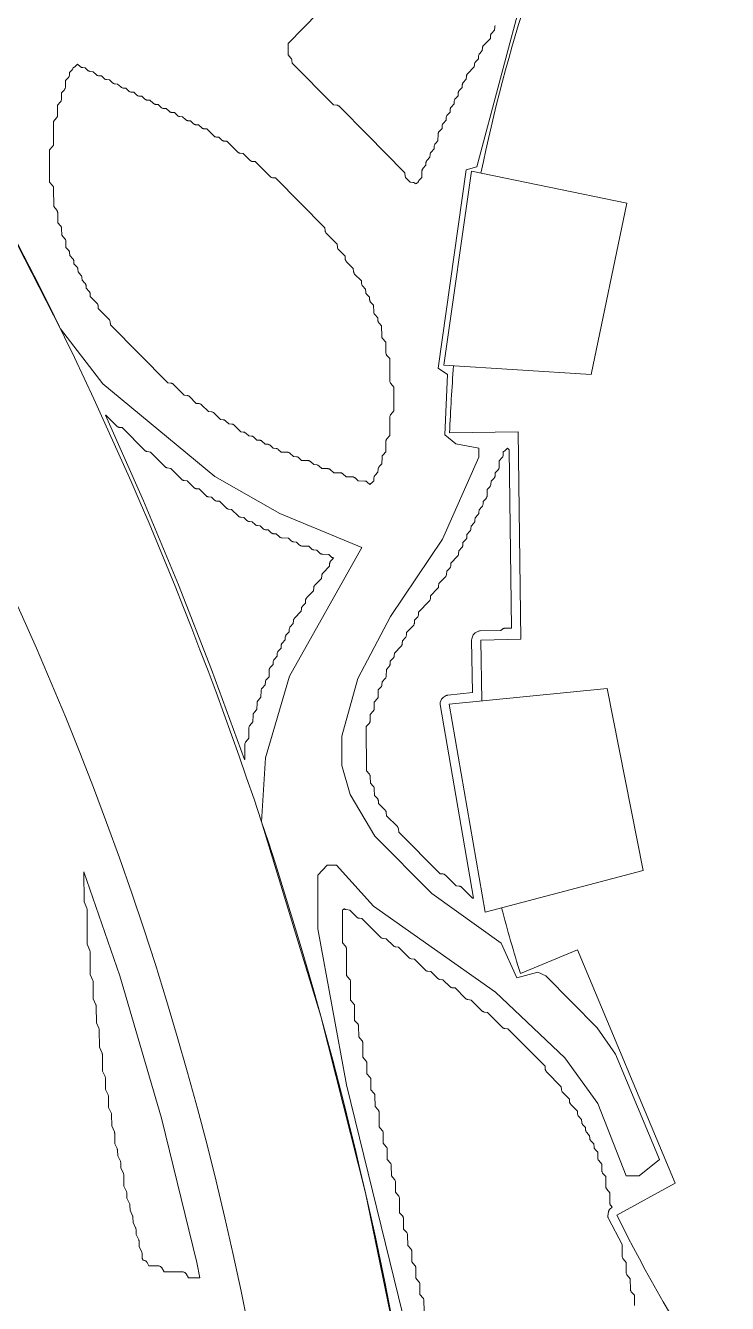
# Model space of a CAD drawing. Header units: inches. Extents: x 36 to 190, y -75 to 56.
# Drawn here: x 151.81 to 156.42, y -54.47 to -46.09 of the extents above; entities that cross this region are included whole.
import ezdxf

# ---------------------------------------------------------------- set-up
doc = ezdxf.new("R2010")
doc.units = ezdxf.units.IN
for name, color, linetype, lineweight in [('01_ORIGINAL_CAD', 7, 'CONTINUOUS', 20), ('02_APPROVED_PDF_OUTLINES', 7, 'CONTINUOUS', 15), ('03_ADDED_AREAS_SAME_COMPOSITION', 7, 'CONTINUOUS', 15), ('04_APPROVED_PERIMETER', 7, 'CONTINUOUS', 15)]:
    doc.layers.add(name, color=color, linetype=linetype, lineweight=lineweight)

# ---------------------------------------------------------------- blocks, each defined once
blk = doc.blocks.new('09_LOTUS')
at = {"layer": '01_ORIGINAL_CAD'}
for points in [[(44.2832, 37.0838, 0.090917), (40.9305, 45.9685, -0.652582), (40.9305, 49.0108, -0.158741), (45.0035, 48.4251, -0.098355), (47.824, 46.2028), (47.7547, 46.078)], [(47.0869, 44.6297, -0.062406), (47.763, 46.0735), (45.5722, 47.2899, 0.058367), (44.8008, 44.9442, 0.058367)], [(44.6214, 43.6801, 0.010358), (44.595, 43.2412)], [(44.936, 40.1239, 0.010564), (45.0593, 39.6928, 0.010564)], [(45.6919, 38.1087, 0.060935), (47.1089, 35.956, -0.206423), (49.3752, 35.9901)]]:
    blk.add_lwpolyline(points, format="xyb", dxfattribs=at)
for points in [[(45.7571, 44.7481), (44.7382, 44.9571), (44.5564, 43.6842), (45.5244, 43.6224)], [(45.6289, 41.5624), (44.5925, 41.4607), (44.8281, 40.0955), (45.8647, 40.3685)]]:
    blk.add_lwpolyline(points, close=True, dxfattribs=at)
for points in [[(45.0437, 43.247), (44.595, 43.2412)], [(44.8072, 41.4818), (44.7991, 41.881), (45.0612, 41.8863), (45.0437, 43.247)], [(46.075, 38.3173), (45.4333, 39.8494), (45.0593, 39.6928)], [(46.075, 38.3173), (45.6919, 38.1087)]]:
    blk.add_lwpolyline(points, dxfattribs=at)
blk.add_arc((22.064, 33.1953), 21.6191, 354.05829, 36.03187, dxfattribs=at)
at = {"layer": '02_APPROVED_PDF_OUTLINES'}
for points in [[(44.8942, 45.9124), (44.8928, 45.9093), (44.8918, 45.906), (44.8912, 45.9026), (44.8895, 45.8822), (44.87, 45.8612), (44.8678, 45.8585), (44.866, 45.8554), (44.8646, 45.8522), (44.8638, 45.8487), (44.8634, 45.8452), (44.8627, 45.8283), (44.8173, 45.7809), (44.8154, 45.7786), (44.8137, 45.7761), (44.8124, 45.7734), (44.8114, 45.7706), (44.8107, 45.7677), (44.8104, 45.7647), (44.8097, 45.7478), (44.7924, 45.7299), (44.7902, 45.7273), (44.7883, 45.7244), (44.7869, 45.7213), (44.7859, 45.718), (44.7854, 45.7146), (44.7837, 45.6943), (44.7642, 45.6733), (44.762, 45.6705), (44.7602, 45.6675), (44.7588, 45.6642), (44.7579, 45.6608), (44.7575, 45.6573), (44.7569, 45.6405), (44.7131, 45.5958), (44.7109, 45.5931), (44.709, 45.5902), (44.7076, 45.5871), (44.7066, 45.5838), (44.706, 45.5804), (44.7043, 45.56), (44.6848, 45.539), (44.6826, 45.5362), (44.6808, 45.5332), (44.6794, 45.5299), (44.6786, 45.5265), (44.6782, 45.523), (44.6775, 45.5058), (44.6584, 45.4853), (44.6562, 45.4825), (44.6544, 45.4795), (44.653, 45.4762), (44.6521, 45.4728), (44.6517, 45.4693), (44.651, 45.4521), (44.6319, 45.4316), (44.6297, 45.4288), (44.6279, 45.4258), (44.6266, 45.4225), (44.6257, 45.4191), (44.6253, 45.4156), (44.6246, 45.3984), (44.6055, 45.3779), (44.6033, 45.3751), (44.6015, 45.3721), (44.6001, 45.3688), (44.5992, 45.3654), (44.5988, 45.3619), (44.5981, 45.3447), (44.5791, 45.3242), (44.5768, 45.3214), (44.575, 45.3184), (44.5737, 45.3151), (44.5728, 45.3117), (44.5724, 45.3082), (44.5717, 45.291), (44.5526, 45.2705), (44.5504, 45.2677), (44.5486, 45.2647), (44.5472, 45.2614), (44.5464, 45.258), (44.546, 45.2545), (44.5453, 45.2373), (44.5262, 45.2168), (44.5242, 45.2144), (44.5226, 45.2119), (44.5213, 45.2091), (44.5204, 45.2063), (44.5197, 45.2033), (44.5195, 45.2003), (44.5187, 45.1569), (44.5015, 45.1392), (44.4993, 45.1366), (44.4975, 45.1337), (44.4961, 45.1306), (44.4951, 45.1273), (44.4946, 45.1239), (44.4928, 45.1036), (44.4733, 45.0826), (44.4711, 45.0798), (44.4693, 45.0768), (44.468, 45.0735), (44.4671, 45.0701), (44.4667, 45.0666), (44.466, 45.0494), (44.4469, 45.0289), (44.4447, 45.0261), (44.4429, 45.0231), (44.4415, 45.0198), (44.4406, 45.0164), (44.4402, 45.0129), (44.4395, 44.9957), (44.4205, 44.9752), (44.4185, 44.9728), (44.4169, 44.9702), (44.4156, 44.9675), (44.4146, 44.9646), (44.414, 44.9617), (44.4138, 44.9586), (44.4129, 44.9153), (44.3958, 44.8976), (44.3937, 44.8951), (44.3919, 44.8924), (44.3905, 44.8895), (44.3895, 44.8864), (44.389, 44.8834), (44.3889, 44.8834), (44.3856, 44.8825), (44.3825, 44.8811), (44.3796, 44.8793), (44.3769, 44.8772), (44.3732, 44.8737), (44.3695, 44.8772), (44.3667, 44.8794), (44.3637, 44.8812), (44.3605, 44.8826), (44.357, 44.8834), (44.3535, 44.8838), (44.3373, 44.8846), (44.3055, 44.9165), (44.3023, 44.9395), (44.3017, 44.9427), (44.3006, 44.9457), (44.2992, 44.9486), (44.2974, 44.9512), (44.2953, 44.9536), (44.0559, 45.195), (43.8698, 45.3828), (43.8674, 45.3849), (43.8647, 45.3867), (43.8618, 45.3882), (43.8587, 45.3893), (43.8556, 45.3899), (43.8329, 45.3932), (43.5618, 45.6665), (43.5611, 45.6833), (43.5607, 45.6868), (43.5598, 45.6902), (43.5584, 45.6935), (43.5566, 45.6965), (43.5544, 45.6992), (43.5356, 45.7193), (43.5355, 45.7943), (43.7359, 45.9974)], [(44.4272, 37.4801), (44.4268, 37.5476), (44.4266, 37.5512), (44.4258, 37.5547), (44.4245, 37.558), (44.4228, 37.5611), (44.4207, 37.564), (44.4005, 37.587), (44.4001, 37.655), (44.3998, 37.6585), (44.399, 37.662), (44.3978, 37.6653), (44.3961, 37.6684), (44.3939, 37.6713), (44.3737, 37.6944), (44.3733, 37.7623), (44.3731, 37.7659), (44.3723, 37.7693), (44.371, 37.7727), (44.3693, 37.7758), (44.3672, 37.7786), (44.347, 37.8017), (44.3466, 37.8696), (44.3463, 37.8732), (44.3455, 37.8767), (44.3443, 37.88), (44.3426, 37.8831), (44.3404, 37.886), (44.3202, 37.909), (44.3198, 37.977), (44.3196, 37.9805), (44.3188, 37.984), (44.3175, 37.9874), (44.3158, 37.9905), (44.3137, 37.9933), (44.2934, 38.0165), (44.2922, 38.0874), (44.292, 38.0904), (44.2914, 38.0934), (44.2904, 38.0963), (44.2891, 38.0991), (44.2875, 38.1017), (44.2855, 38.104), (44.2667, 38.1242), (44.2663, 38.2185), (44.266, 38.222), (44.2652, 38.2255), (44.264, 38.2289), (44.2623, 38.232), (44.2601, 38.2348), (44.2399, 38.2579), (44.2395, 38.3258), (44.2393, 38.3294), (44.2385, 38.3329), (44.2372, 38.3362), (44.2355, 38.3393), (44.2334, 38.3422), (44.2132, 38.3652), (44.2128, 38.4332), (44.2125, 38.4367), (44.2117, 38.4402), (44.2105, 38.4436), (44.2088, 38.4467), (44.2066, 38.4495), (44.1864, 38.4726), (44.186, 38.5405), (44.1858, 38.5441), (44.185, 38.5476), (44.1837, 38.5509), (44.182, 38.554), (44.1799, 38.5569), (44.1597, 38.5799), (44.1593, 38.6479), (44.159, 38.6514), (44.1582, 38.6549), (44.157, 38.6582), (44.1553, 38.6614), (44.1531, 38.6642), (44.1329, 38.6873), (44.1325, 38.782), (44.1322, 38.7856), (44.1315, 38.7891), (44.1302, 38.7924), (44.1285, 38.7955), (44.1263, 38.7984), (44.106, 38.8216), (44.1049, 38.8924), (44.1047, 38.8955), (44.1041, 38.8985), (44.1031, 38.9014), (44.1018, 38.9042), (44.1001, 38.9067), (44.0982, 38.9091), (44.0794, 38.9292), (44.079, 38.9967), (44.0787, 39.0003), (44.078, 39.0038), (44.0767, 39.0071), (44.075, 39.0102), (44.0728, 39.0131), (44.0526, 39.0361), (44.0523, 39.1041), (44.052, 39.1076), (44.0512, 39.1111), (44.0499, 39.1144), (44.0482, 39.1176), (44.0461, 39.1204), (44.0259, 39.1435), (44.0255, 39.2382), (44.0252, 39.2418), (44.0244, 39.2453), (44.0231, 39.2486), (44.0214, 39.2517), (44.0193, 39.2546), (43.999, 39.2778), (43.9979, 39.3486), (43.9976, 39.3517), (43.997, 39.3547), (43.996, 39.3576), (43.9947, 39.3604), (43.9931, 39.3629), (43.9911, 39.3653), (43.9723, 39.3854), (43.9719, 39.4797), (43.9716, 39.4833), (43.9709, 39.4868), (43.9696, 39.4901), (43.9679, 39.4932), (43.9657, 39.4961), (43.9455, 39.5191), (43.9451, 39.6408), (43.9448, 39.6443), (43.944, 39.6478), (43.9427, 39.6511), (43.941, 39.6543), (43.9389, 39.6571), (43.9187, 39.6802), (43.9181, 39.8554), (43.9178, 39.859), (43.9171, 39.8625), (43.9158, 39.8658), (43.9141, 39.869), (43.9119, 39.8718), (43.8918, 39.8948), (43.8914, 40.1101), (43.892, 40.1103), (43.8951, 40.1116), (43.898, 40.1134), (43.9007, 40.1156), (43.9038, 40.1184), (43.9049, 40.1174), (43.9076, 40.1156), (43.9105, 40.1141), (43.9136, 40.1131), (43.9167, 40.1124), (43.9396, 40.1091), (43.9874, 40.0624), (43.9897, 40.0604), (43.9922, 40.0587), (43.9949, 40.0573), (43.9978, 40.0563), (44.0008, 40.0556), (44.0038, 40.0553), (44.0201, 40.0545), (44.1441, 39.9299), (44.1467, 39.9276), (44.1496, 39.9257), (44.1528, 39.9242), (44.1561, 39.9232), (44.1596, 39.9227), (44.1794, 39.9209), (44.2267, 39.8747), (44.229, 39.8727), (44.2315, 39.871), (44.2342, 39.8696), (44.2371, 39.8686), (44.24, 39.8679), (44.2431, 39.8676), (44.2593, 39.8668), (44.3278, 39.7978), (44.3303, 39.7956), (44.3329, 39.7938), (44.3358, 39.7924), (44.3389, 39.7913), (44.3421, 39.7906), (44.3647, 39.7874), (44.4365, 39.7154), (44.4391, 39.7131), (44.4421, 39.7112), (44.4452, 39.7097), (44.4485, 39.7087), (44.452, 39.7081), (44.4716, 39.7064), (44.5163, 39.6618), (44.5189, 39.6595), (44.5218, 39.6576), (44.525, 39.6561), (44.5283, 39.6551), (44.5317, 39.6545), (44.5515, 39.6528), (44.5988, 39.6065), (44.6011, 39.6045), (44.6036, 39.6028), (44.6063, 39.6015), (44.6092, 39.6004), (44.6122, 39.5998), (44.6152, 39.5994), (44.6315, 39.5987), (44.7, 39.5297), (44.7024, 39.5275), (44.7051, 39.5257), (44.708, 39.5242), (44.711, 39.5232), (44.7142, 39.5225), (44.7369, 39.5193), (44.8086, 39.4473), (44.8113, 39.445), (44.8142, 39.4431), (44.8173, 39.4416), (44.8207, 39.4406), (44.8241, 39.44), (44.8437, 39.4383), (44.9415, 39.34), (44.9442, 39.3377), (44.9471, 39.3358), (44.9503, 39.3343), (44.9536, 39.3333), (44.9571, 39.3328), (44.9766, 39.331), (45.221, 39.0846), (45.2228, 39.0646), (45.2233, 39.0612), (45.2243, 39.0579), (45.2258, 39.0548), (45.2276, 39.0518), (45.2299, 39.0492), (45.3275, 38.9505), (45.3292, 38.9305), (45.3297, 38.9271), (45.3307, 38.9238), (45.3322, 38.9207), (45.3341, 38.9178), (45.3363, 38.9151), (45.3807, 38.87), (45.3825, 38.85), (45.383, 38.8466), (45.384, 38.8433), (45.3854, 38.8402), (45.3873, 38.8373), (45.3895, 38.8347), (45.4335, 38.79), (45.4343, 38.7732), (45.4347, 38.7697), (45.4356, 38.7663), (45.4369, 38.763), (45.4387, 38.76), (45.441, 38.7572), (45.4606, 38.7362), (45.4623, 38.7159), (45.4629, 38.7125), (45.4639, 38.7092), (45.4653, 38.7061), (45.4671, 38.7032), (45.4693, 38.7006), (45.4868, 38.6827), (45.4875, 38.6659), (45.488, 38.6624), (45.4888, 38.6589), (45.4902, 38.6557), (45.492, 38.6527), (45.4942, 38.6499), (45.5134, 38.6294), (45.5142, 38.6122), (45.5146, 38.6087), (45.5155, 38.6053), (45.5169, 38.602), (45.5187, 38.599), (45.5209, 38.5962), (45.5405, 38.5753), (45.5423, 38.5549), (45.5428, 38.5515), (45.5438, 38.5482), (45.5452, 38.5451), (45.5471, 38.5422), (45.5493, 38.5396), (45.5664, 38.5221), (45.5667, 38.4818), (45.5669, 38.4782), (45.5677, 38.4747), (45.569, 38.4714), (45.5707, 38.4683), (45.5729, 38.4655), (45.5932, 38.4422), (45.5942, 38.3981), (45.5945, 38.3951), (45.5951, 38.3921), (45.5961, 38.3892), (45.5974, 38.3865), (45.599, 38.3839), (45.6009, 38.3816), (45.6197, 38.3615), (45.6201, 38.294), (45.6204, 38.2904), (45.6212, 38.2869), (45.6224, 38.2836), (45.6241, 38.2805), (45.6263, 38.2776), (45.6465, 38.2546), (45.6469, 38.1866), (45.6471, 38.1831), (45.6479, 38.1796), (45.6492, 38.1763), (45.6509, 38.1731), (45.653, 38.1703), (45.6623, 38.1598), (45.647, 38.1474), (45.6447, 38.1453), (45.6427, 38.1429), (45.641, 38.1403), (45.6396, 38.1375), (45.6386, 38.1346), (45.638, 38.1315), (45.6337, 38.1021), (45.6334, 38.0989), (45.6336, 38.0958), (45.6341, 38.0926), (45.6351, 38.0896), (45.6364, 38.0868), (45.7267, 37.9163), (45.7272, 37.8378), (45.7274, 37.8342), (45.7282, 37.8307), (45.7295, 37.8274), (45.7312, 37.8243), (45.7333, 37.8214), (45.7535, 37.7984), (45.7539, 37.7304), (45.7542, 37.7269), (45.755, 37.7234), (45.7562, 37.7201), (45.7579, 37.7169), (45.7601, 37.7141), (45.7804, 37.6909), (45.7815, 37.62), (45.7817, 37.617), (45.7823, 37.614), (45.7833, 37.6111), (45.7846, 37.6083), (45.7863, 37.6057), (45.7882, 37.6034), (45.807, 37.5832), (45.8074, 37.5157)]]:
    blk.add_lwpolyline(points, dxfattribs=at)
for points in [[(42.1262, 45.6371), (42.1263, 45.6371), (42.1296, 45.638), (42.1328, 45.6394), (42.1358, 45.6412), (42.1384, 45.6435), (42.1552, 45.6594), (42.1721, 45.6435), (42.1748, 45.6412), (42.1779, 45.6393), (42.1812, 45.638), (42.1846, 45.637), (42.1882, 45.6366), (42.2046, 45.6359), (42.2222, 45.6185), (42.2248, 45.6162), (42.2277, 45.6143), (42.2309, 45.6129), (42.2342, 45.6118), (42.2376, 45.6113), (42.2576, 45.6095), (42.2783, 45.5899), (42.2811, 45.5876), (42.2841, 45.5857), (42.2874, 45.5844), (42.2909, 45.5834), (42.2944, 45.583), (42.3109, 45.5823), (42.3285, 45.5649), (42.3311, 45.5626), (42.334, 45.5607), (42.3371, 45.5593), (42.3404, 45.5582), (42.3439, 45.5577), (42.3639, 45.5559), (42.3846, 45.5363), (42.3874, 45.534), (42.3904, 45.5321), (42.3937, 45.5307), (42.3972, 45.5298), (42.4007, 45.5294), (42.4175, 45.5287), (42.4378, 45.5095), (42.4405, 45.5072), (42.4436, 45.5053), (42.4469, 45.5039), (42.4503, 45.503), (42.4539, 45.5026), (42.4706, 45.5019), (42.4909, 45.4827), (42.4937, 45.4804), (42.4967, 45.4785), (42.5, 45.4771), (42.5035, 45.4762), (42.507, 45.4758), (42.5237, 45.4751), (42.544, 45.4559), (42.5468, 45.4536), (42.5498, 45.4517), (42.5531, 45.4503), (42.5566, 45.4494), (42.5601, 45.449), (42.5765, 45.4483), (42.5942, 45.4309), (42.5968, 45.4286), (42.5997, 45.4267), (42.6028, 45.4253), (42.6061, 45.4242), (42.6096, 45.4237), (42.6296, 45.4219), (42.6503, 45.4023), (42.6531, 45.4), (42.6561, 45.3981), (42.6594, 45.3967), (42.6629, 45.3958), (42.6664, 45.3954), (42.6832, 45.3947), (42.7034, 45.3755), (42.7062, 45.3732), (42.7093, 45.3713), (42.7126, 45.3699), (42.716, 45.369), (42.7196, 45.3686), (42.7363, 45.3679), (42.7566, 45.3487), (42.7594, 45.3464), (42.7624, 45.3445), (42.7657, 45.3431), (42.7691, 45.3422), (42.7727, 45.3418), (42.7894, 45.3411), (42.8097, 45.3219), (42.8125, 45.3196), (42.8155, 45.3177), (42.8188, 45.3163), (42.8223, 45.3154), (42.8258, 45.315), (42.8426, 45.3143), (42.8629, 45.2951), (42.8656, 45.2928), (42.8687, 45.2909), (42.872, 45.2895), (42.8754, 45.2886), (42.879, 45.2882), (42.8957, 45.2875), (42.916, 45.2683), (42.9188, 45.266), (42.9218, 45.2641), (42.9251, 45.2627), (42.9286, 45.2618), (42.9321, 45.2614), (42.9488, 45.2607), (42.9691, 45.2415), (42.9719, 45.2392), (42.975, 45.2373), (42.9783, 45.2359), (42.9817, 45.235), (42.9853, 45.2346), (43.0018, 45.2339), (43.0486, 45.1881), (43.0509, 45.1861), (43.0534, 45.1844), (43.0561, 45.183), (43.059, 45.182), (43.062, 45.1813), (43.065, 45.181), (43.0817, 45.1803), (43.102, 45.161), (43.1048, 45.1588), (43.1078, 45.1569), (43.1111, 45.1555), (43.1146, 45.1546), (43.1181, 45.1542), (43.1345, 45.1535), (43.2052, 45.0825), (43.2079, 45.0802), (43.2108, 45.0783), (43.214, 45.0768), (43.2173, 45.0758), (43.2207, 45.0752), (43.2405, 45.0735), (43.2878, 45.0272), (43.2901, 45.0253), (43.2926, 45.0236), (43.2953, 45.0222), (43.2982, 45.0211), (43.3012, 45.0205), (43.3042, 45.0201), (43.3205, 45.0194), (43.4179, 44.9216), (43.4205, 44.9193), (43.4234, 44.9174), (43.4266, 44.9159), (43.43, 44.9149), (43.4334, 44.9144), (43.453, 44.9126), (43.7772, 44.5857), (43.7789, 44.5657), (43.7795, 44.5623), (43.7805, 44.559), (43.7819, 44.5559), (43.7838, 44.553), (43.786, 44.5504), (43.857, 44.4784), (43.8588, 44.4584), (43.8593, 44.455), (43.8603, 44.4517), (43.8617, 44.4486), (43.8636, 44.4457), (43.8658, 44.4431), (43.9098, 44.3984), (43.9106, 44.3816), (43.9109, 44.3786), (43.9115, 44.3757), (43.9126, 44.3729), (43.9139, 44.3702), (43.9156, 44.3677), (43.9175, 44.3654), (43.9635, 44.3176), (43.9652, 44.2975), (43.9658, 44.2941), (43.9668, 44.2908), (43.9682, 44.2876), (43.9701, 44.2847), (43.9723, 44.2821), (44.0163, 44.2374), (44.017, 44.2206), (44.0174, 44.2171), (44.0183, 44.2137), (44.0197, 44.2105), (44.0215, 44.2074), (44.0237, 44.2047), (44.0433, 44.1837), (44.0451, 44.1633), (44.0457, 44.16), (44.0466, 44.1567), (44.0481, 44.1536), (44.0499, 44.1507), (44.0521, 44.1481), (44.0696, 44.1302), (44.0703, 44.1133), (44.0707, 44.1098), (44.0716, 44.1064), (44.073, 44.1032), (44.0748, 44.1001), (44.077, 44.0974), (44.096, 44.0771), (44.097, 44.0334), (44.0973, 44.0303), (44.0979, 44.0274), (44.0989, 44.0245), (44.1002, 44.0218), (44.1018, 44.0192), (44.1037, 44.0169), (44.1233, 43.9959), (44.1251, 43.9755), (44.1256, 43.9721), (44.1266, 43.9689), (44.1281, 43.9657), (44.1299, 43.9629), (44.1321, 43.9602), (44.1492, 43.9428), (44.1496, 43.8756), (44.1498, 43.872), (44.1506, 43.8686), (44.1519, 43.8652), (44.1536, 43.8621), (44.1557, 43.8593), (44.176, 43.8361), (44.1771, 43.7652), (44.1774, 43.7621), (44.178, 43.7591), (44.179, 43.7562), (44.1803, 43.7535), (44.1819, 43.7509), (44.1839, 43.7485), (44.2027, 43.7284), (44.2032, 43.5804), (44.2035, 43.5769), (44.2042, 43.5734), (44.2055, 43.57), (44.2072, 43.5669), (44.2094, 43.5641), (44.2295, 43.541), (44.2298, 43.3842), (44.2098, 43.3612), (44.2076, 43.3583), (44.2059, 43.3552), (44.2047, 43.3518), (44.2039, 43.3484), (44.2037, 43.3448), (44.2036, 43.2232), (44.1836, 43.2001), (44.1814, 43.1973), (44.1797, 43.1942), (44.1784, 43.1908), (44.1777, 43.1873), (44.1774, 43.1838), (44.1773, 43.1163), (44.1586, 43.0962), (44.1567, 43.0938), (44.155, 43.0912), (44.1537, 43.0885), (44.1528, 43.0856), (44.1522, 43.0827), (44.1519, 43.0796), (44.1511, 43.0363), (44.1339, 43.0186), (44.1317, 43.016), (44.1299, 43.0131), (44.1285, 43.01), (44.1275, 43.0067), (44.127, 43.0033), (44.1253, 42.9829), (44.1058, 42.9619), (44.1038, 42.9596), (44.1022, 42.957), (44.1009, 42.9543), (44.1, 42.9515), (44.0993, 42.9485), (44.0991, 42.9455), (44.0986, 42.9233), (44.0973, 42.9229), (44.0941, 42.9215), (44.0911, 42.9197), (44.0885, 42.9175), (44.0717, 42.9015), (44.0548, 42.9175), (44.0525, 42.9194), (44.0499, 42.9211), (44.0472, 42.9224), (44.0442, 42.9234), (44.0412, 42.9241), (44.0382, 42.9243), (43.9952, 42.9252), (43.9752, 42.9442), (43.9728, 42.9462), (43.9702, 42.9479), (43.9675, 42.9492), (43.9646, 42.9502), (43.9616, 42.9508), (43.9585, 42.9511), (43.9155, 42.952), (43.8955, 42.971), (43.8931, 42.973), (43.8905, 42.9747), (43.8878, 42.976), (43.8849, 42.977), (43.8819, 42.9776), (43.8788, 42.9779), (43.8354, 42.9788), (43.8124, 42.9992), (43.81, 43.0011), (43.8074, 43.0026), (43.8047, 43.0039), (43.8018, 43.0048), (43.7989, 43.0053), (43.7959, 43.0055), (43.7563, 43.0057), (43.7391, 43.0228), (43.7365, 43.025), (43.7336, 43.0269), (43.7305, 43.0284), (43.7271, 43.0294), (43.7237, 43.0299), (43.7037, 43.0317), (43.683, 43.0514), (43.6806, 43.0533), (43.678, 43.055), (43.6753, 43.0564), (43.6724, 43.0573), (43.6694, 43.058), (43.6663, 43.0582), (43.6237, 43.0591), (43.6063, 43.0764), (43.6037, 43.0786), (43.6008, 43.0805), (43.5976, 43.082), (43.5943, 43.083), (43.5909, 43.0835), (43.5704, 43.0853), (43.5467, 43.1064), (43.5443, 43.1082), (43.5418, 43.1098), (43.5391, 43.111), (43.5362, 43.1119), (43.5332, 43.1125), (43.5302, 43.1127), (43.4907, 43.1129), (43.4735, 43.1299), (43.4709, 43.1322), (43.4679, 43.1341), (43.4648, 43.1355), (43.4615, 43.1366), (43.4581, 43.1371), (43.4381, 43.1389), (43.4173, 43.1585), (43.4146, 43.1608), (43.4115, 43.1627), (43.4082, 43.164), (43.4048, 43.165), (43.4012, 43.1654), (43.3845, 43.1661), (43.3642, 43.1853), (43.3614, 43.1876), (43.3584, 43.1895), (43.3551, 43.1908), (43.3516, 43.1918), (43.3481, 43.1922), (43.3313, 43.1929), (43.311, 43.2121), (43.3083, 43.2144), (43.3052, 43.2163), (43.3019, 43.2176), (43.2985, 43.2186), (43.2949, 43.219), (43.2782, 43.2197), (43.2579, 43.2389), (43.2551, 43.2412), (43.2521, 43.2431), (43.2488, 43.2444), (43.2453, 43.2454), (43.2418, 43.2458), (43.2254, 43.2465), (43.1813, 43.2907), (43.1786, 43.293), (43.1757, 43.2949), (43.1726, 43.2963), (43.1692, 43.2974), (43.1658, 43.2979), (43.1458, 43.2997), (43.125, 43.3194), (43.1223, 43.3216), (43.1192, 43.3235), (43.1159, 43.3249), (43.1125, 43.3258), (43.1089, 43.3262), (43.0926, 43.3269), (43.0484, 43.3711), (43.0458, 43.3734), (43.0428, 43.3753), (43.0397, 43.3768), (43.0363, 43.3778), (43.0329, 43.3783), (43.0133, 43.3801), (42.9686, 43.4247), (42.966, 43.427), (42.9631, 43.4289), (42.9599, 43.4304), (42.9566, 43.4314), (42.9532, 43.432), (42.9336, 43.4337), (42.8889, 43.4784), (42.8863, 43.4806), (42.8834, 43.4825), (42.8802, 43.484), (42.8769, 43.485), (42.8734, 43.4856), (42.8538, 43.4873), (42.7826, 43.5588), (42.78, 43.5611), (42.7771, 43.563), (42.7739, 43.5644), (42.7706, 43.5655), (42.7671, 43.566), (42.7475, 43.5678), (42.3702, 43.9483), (42.3684, 43.9683), (42.3679, 43.9717), (42.3669, 43.975), (42.3654, 43.9781), (42.3635, 43.981), (42.3613, 43.9836), (42.2908, 44.0552), (42.29, 44.0719), (42.2897, 44.0749), (42.289, 44.0778), (42.288, 44.0807), (42.2867, 44.0834), (42.285, 44.0859), (42.283, 44.0882), (42.2375, 44.1355), (42.2368, 44.1524), (42.2364, 44.1559), (42.2355, 44.1593), (42.2341, 44.1626), (42.2323, 44.1656), (42.2301, 44.1684), (42.2109, 44.1889), (42.2101, 44.2061), (42.2097, 44.2096), (42.2088, 44.213), (42.2075, 44.2162), (42.2056, 44.2193), (42.2034, 44.222), (42.1842, 44.2426), (42.1835, 44.2597), (42.1831, 44.2632), (42.1822, 44.2666), (42.1808, 44.2699), (42.179, 44.2729), (42.1768, 44.2757), (42.1576, 44.2962), (42.1568, 44.3134), (42.1564, 44.3169), (42.1555, 44.3203), (42.1542, 44.3236), (42.1523, 44.3266), (42.1501, 44.3293), (42.1309, 44.3499), (42.1302, 44.367), (42.1298, 44.3706), (42.1289, 44.374), (42.1275, 44.3772), (42.1257, 44.3803), (42.1235, 44.383), (42.1039, 44.404), (42.1021, 44.4244), (42.1016, 44.4277), (42.1006, 44.431), (42.0991, 44.4341), (42.0973, 44.437), (42.0951, 44.4396), (42.078, 44.4571), (42.0777, 44.4975), (42.0774, 44.501), (42.0766, 44.5045), (42.0754, 44.5078), (42.0737, 44.5109), (42.0715, 44.5138), (42.0512, 44.537), (42.0502, 44.5812), (42.0499, 44.5842), (42.0493, 44.5872), (42.0483, 44.59), (42.047, 44.5928), (42.0454, 44.5953), (42.0434, 44.5977), (42.0246, 44.6178), (42.0243, 44.6853), (42.024, 44.6888), (42.0232, 44.6923), (42.0219, 44.6956), (42.0202, 44.6988), (42.0181, 44.7016), (41.9979, 44.7247), (41.9974, 44.8463), (41.9971, 44.8498), (41.9964, 44.8533), (41.9951, 44.8567), (41.9934, 44.8598), (41.9912, 44.8626), (41.9711, 44.8857), (41.9707, 45.0961), (41.9907, 45.1192), (41.9929, 45.122), (41.9946, 45.1252), (41.9958, 45.1285), (41.9966, 45.132), (41.9969, 45.1356), (41.9968, 45.284), (42.0169, 45.3071), (42.0191, 45.3099), (42.0208, 45.3131), (42.022, 45.3164), (42.0228, 45.3199), (42.023, 45.3234), (42.0232, 45.3909), (42.0419, 45.4111), (42.0438, 45.4134), (42.0454, 45.416), (42.0467, 45.4187), (42.0477, 45.4216), (42.0483, 45.4246), (42.0485, 45.4276), (42.0494, 45.4713), (42.0683, 45.4916), (42.0702, 45.494), (42.0718, 45.4965), (42.0731, 45.4993), (42.0741, 45.5021), (42.0747, 45.5051), (42.0749, 45.5081), (42.0758, 45.5518), (42.0947, 45.5721), (42.0969, 45.5749), (42.0987, 45.5779), (42.1, 45.5812), (42.1009, 45.5846), (42.1013, 45.5881), (42.102, 45.605), (42.1194, 45.6229), (42.1215, 45.6253), (42.1232, 45.628), (42.1246, 45.631), (42.1256, 45.6341)], [(42.3368, 43.3561), (42.3406, 43.3556), (42.4123, 43.2836), (42.415, 43.2813), (42.4179, 43.2794), (42.421, 43.2779), (42.4244, 43.2769), (42.4278, 43.2764), (42.4474, 43.2746), (42.5961, 43.1246), (42.5985, 43.1225), (42.6012, 43.1207), (42.6041, 43.1192), (42.6072, 43.1182), (42.6103, 43.1175), (42.633, 43.1143), (42.729, 43.0174), (42.7315, 43.0152), (42.7341, 43.0134), (42.737, 43.012), (42.7401, 43.0109), (42.7433, 43.0102), (42.7659, 43.007), (42.8377, 42.935), (42.8403, 42.9327), (42.8433, 42.9308), (42.8464, 42.9293), (42.8498, 42.9283), (42.8532, 42.9278), (42.8728, 42.926), (42.9175, 42.8814), (42.9201, 42.8791), (42.923, 42.8772), (42.9262, 42.8757), (42.9295, 42.8747), (42.9329, 42.8741), (42.9526, 42.8724), (42.9972, 42.8277), (42.9998, 42.8255), (43.0027, 42.8236), (43.0059, 42.8221), (43.0092, 42.8211), (43.0127, 42.8205), (43.0327, 42.8187), (43.0534, 42.7991), (43.0562, 42.7968), (43.0592, 42.795), (43.0625, 42.7936), (43.066, 42.7927), (43.0695, 42.7922), (43.0859, 42.7915), (43.1301, 42.7473), (43.1327, 42.745), (43.1356, 42.7431), (43.1388, 42.7417), (43.1421, 42.7406), (43.1456, 42.7401), (43.1652, 42.7384), (43.2098, 42.6937), (43.2124, 42.6914), (43.2154, 42.6895), (43.2185, 42.688), (43.2218, 42.687), (43.2253, 42.6865), (43.2453, 42.6847), (43.266, 42.665), (43.2688, 42.6628), (43.2719, 42.6609), (43.2751, 42.6595), (43.2786, 42.6586), (43.2821, 42.6582), (43.2989, 42.6575), (43.3192, 42.6382), (43.3219, 42.636), (43.325, 42.6341), (43.3283, 42.6327), (43.3317, 42.6318), (43.3353, 42.6314), (43.352, 42.6307), (43.3723, 42.6114), (43.3751, 42.6092), (43.3781, 42.6073), (43.3814, 42.6059), (43.3849, 42.605), (43.3884, 42.6046), (43.4052, 42.6039), (43.4255, 42.5846), (43.4282, 42.5824), (43.4313, 42.5805), (43.4346, 42.5791), (43.438, 42.5782), (43.4416, 42.5778), (43.4583, 42.5771), (43.4786, 42.5578), (43.481, 42.5559), (43.4835, 42.5542), (43.4863, 42.5529), (43.4892, 42.5519), (43.4922, 42.5512), (43.4953, 42.551), (43.5379, 42.5501), (43.5553, 42.5328), (43.5579, 42.5306), (43.5608, 42.5287), (43.5639, 42.5272), (43.5673, 42.5262), (43.5707, 42.5257), (43.5907, 42.5239), (43.6114, 42.5043), (43.6138, 42.5023), (43.6164, 42.5006), (43.6191, 42.4993), (43.622, 42.4983), (43.625, 42.4977), (43.6281, 42.4974), (43.6707, 42.4965), (43.6881, 42.4793), (43.6907, 42.477), (43.6936, 42.4751), (43.6968, 42.4737), (43.7001, 42.4727), (43.7035, 42.4721), (43.7235, 42.4703), (43.7442, 42.4507), (43.7466, 42.4487), (43.7492, 42.447), (43.7519, 42.4457), (43.7548, 42.4447), (43.7579, 42.4441), (43.7609, 42.4438), (43.8035, 42.4429), (43.8209, 42.4257), (43.8234, 42.4235), (43.8261, 42.4217), (43.829, 42.4203), (43.8321, 42.4193), (43.8335, 42.419), (43.8335, 42.4182), (43.8148, 42.3981), (43.8126, 42.3953), (43.8108, 42.3923), (43.8095, 42.389), (43.8086, 42.3856), (43.8082, 42.3821), (43.8075, 42.3653), (43.7637, 42.3206), (43.7615, 42.3179), (43.7596, 42.315), (43.7582, 42.3119), (43.7572, 42.3086), (43.7567, 42.3052), (43.755, 42.2852), (43.7108, 42.24), (43.7086, 42.2374), (43.7067, 42.2345), (43.7053, 42.2313), (43.7043, 42.228), (43.7037, 42.2246), (43.7021, 42.2046), (43.6579, 42.1594), (43.6556, 42.1568), (43.6538, 42.1539), (43.6523, 42.1508), (43.6513, 42.1475), (43.6508, 42.144), (43.6491, 42.1237), (43.6296, 42.1027), (43.6274, 42.0999), (43.6256, 42.0969), (43.6242, 42.0936), (43.6233, 42.0902), (43.6229, 42.0867), (43.6222, 42.0699), (43.5785, 42.0252), (43.5762, 42.0225), (43.5744, 42.0196), (43.5729, 42.0165), (43.572, 42.0132), (43.5714, 42.0098), (43.5697, 41.9894), (43.5502, 41.9684), (43.548, 41.9657), (43.5462, 41.9626), (43.5448, 41.9594), (43.544, 41.9559), (43.5436, 41.9524), (43.5429, 41.9353), (43.5238, 41.9147), (43.5216, 41.912), (43.5198, 41.9089), (43.5184, 41.9057), (43.5175, 41.9022), (43.5171, 41.8987), (43.5164, 41.8816), (43.4973, 41.861), (43.4951, 41.8583), (43.4933, 41.8552), (43.492, 41.852), (43.4911, 41.8485), (43.4907, 41.845), (43.49, 41.8279), (43.4709, 41.8073), (43.4687, 41.8046), (43.4669, 41.8015), (43.4655, 41.7983), (43.4646, 41.7948), (43.4642, 41.7913), (43.4635, 41.7742), (43.4444, 41.7536), (43.4422, 41.7509), (43.4404, 41.7478), (43.4391, 41.7446), (43.4382, 41.7411), (43.4378, 41.7376), (43.4371, 41.7205), (43.418, 41.6999), (43.4161, 41.6976), (43.4144, 41.695), (43.4131, 41.6923), (43.4122, 41.6894), (43.4116, 41.6864), (43.4113, 41.6834), (43.4105, 41.64), (43.3934, 41.6224), (43.3911, 41.6197), (43.3893, 41.6168), (43.3879, 41.6137), (43.3869, 41.6104), (43.3864, 41.607), (43.3847, 41.5867), (43.3652, 41.5657), (43.3632, 41.5633), (43.3616, 41.5608), (43.3603, 41.558), (43.3593, 41.5551), (43.3587, 41.5522), (43.3585, 41.5491), (43.3577, 41.5055), (43.3388, 41.4851), (43.3369, 41.4828), (43.3352, 41.4802), (43.3339, 41.4775), (43.333, 41.4746), (43.3323, 41.4716), (43.3321, 41.4686), (43.3313, 41.4249), (43.3124, 41.4046), (43.3105, 41.4022), (43.3088, 41.3997), (43.3075, 41.3969), (43.3066, 41.3941), (43.306, 41.3911), (43.3057, 41.3881), (43.3049, 41.3439), (43.2846, 41.3207), (43.2825, 41.3178), (43.2808, 41.3147), (43.2795, 41.3113), (43.2787, 41.3078), (43.2785, 41.3043), (43.2784, 41.2364), (43.2583, 41.2133), (43.2561, 41.2104), (43.2544, 41.2073), (43.2532, 41.2039), (43.2524, 41.2004), (43.2521, 41.1969), (43.2521, 41.0974), (43.2514, 41.0972), (43.2502, 41.0966), (43.0342, 41.6871), (43.034, 41.6877), (42.8173, 42.2428), (42.8171, 42.2433), (42.5879, 42.7935), (42.5876, 42.7941)], [(44.7514, 40.1875), (44.7443, 40.1879), (44.6735, 40.2589), (44.6709, 40.2611), (44.668, 40.2631), (44.6648, 40.2645), (44.6615, 40.2656), (44.658, 40.2661), (44.6384, 40.2678), (44.5672, 40.3393), (44.5646, 40.3416), (44.5617, 40.3435), (44.5585, 40.345), (44.5552, 40.346), (44.5517, 40.3465), (44.5321, 40.3483), (44.2611, 40.6216), (44.2594, 40.6415), (44.2588, 40.6449), (44.2578, 40.6482), (44.2564, 40.6514), (44.2545, 40.6543), (44.2523, 40.6569), (44.1813, 40.7288), (44.1795, 40.7488), (44.179, 40.7522), (44.178, 40.7555), (44.1766, 40.7587), (44.1747, 40.7616), (44.1725, 40.7642), (44.1285, 40.8089), (44.1277, 40.8257), (44.1273, 40.8292), (44.1264, 40.8326), (44.1251, 40.8358), (44.1233, 40.8389), (44.121, 40.8416), (44.1021, 40.8619), (44.1011, 40.9056), (44.1008, 40.9086), (44.1002, 40.9116), (44.0992, 40.9145), (44.0979, 40.9172), (44.0963, 40.9198), (44.0943, 40.9221), (44.0754, 40.9424), (44.0744, 40.9861), (44.0741, 40.9891), (44.0735, 40.9921), (44.0725, 40.995), (44.0712, 40.9977), (44.0696, 41.0003), (44.0677, 41.0026), (44.0489, 41.0227), (44.0483, 41.3128), (44.067, 41.3329), (44.0689, 41.3352), (44.0706, 41.3378), (44.0719, 41.3405), (44.0728, 41.3434), (44.0734, 41.3464), (44.0737, 41.3494), (44.0745, 41.3931), (44.0934, 41.4134), (44.0953, 41.4158), (44.0969, 41.4183), (44.0983, 41.4211), (44.0992, 41.424), (44.0998, 41.4269), (44.1001, 41.43), (44.1009, 41.4741), (44.1212, 41.4974), (44.1233, 41.5002), (44.125, 41.5033), (44.1263, 41.5067), (44.127, 41.5101), (44.1273, 41.5137), (44.1275, 41.554), (44.1444, 41.5715), (44.1466, 41.5741), (44.1485, 41.577), (44.1499, 41.5802), (44.1509, 41.5835), (44.1514, 41.5868), (44.1531, 41.6072), (44.1726, 41.6282), (44.1745, 41.6306), (44.1762, 41.6331), (44.1775, 41.6359), (44.1784, 41.6387), (44.179, 41.6417), (44.1793, 41.6447), (44.1801, 41.6881), (44.1973, 41.7058), (44.1995, 41.7084), (44.2013, 41.7113), (44.2027, 41.7144), (44.2037, 41.7177), (44.2042, 41.7211), (44.206, 41.7414), (44.2254, 41.7625), (44.2277, 41.7652), (44.2295, 41.7682), (44.2308, 41.7715), (44.2317, 41.7749), (44.2321, 41.7784), (44.2328, 41.7952), (44.2766, 41.84), (44.2788, 41.8426), (44.2807, 41.8455), (44.2821, 41.8486), (44.2831, 41.8519), (44.2836, 41.8553), (44.2853, 41.8757), (44.3048, 41.8967), (44.307, 41.8995), (44.3088, 41.9025), (44.3102, 41.9058), (44.3111, 41.9092), (44.3115, 41.9127), (44.3122, 41.9296), (44.3575, 41.977), (44.3594, 41.9793), (44.3611, 41.9818), (44.3624, 41.9845), (44.3635, 41.9873), (44.3641, 41.9903), (44.3644, 41.9933), (44.3651, 42.0104), (44.3842, 42.031), (44.3864, 42.0337), (44.3882, 42.0368), (44.3896, 42.04), (44.3905, 42.0434), (44.3909, 42.047), (44.3915, 42.0637), (44.4618, 42.1353), (44.464, 42.1379), (44.4659, 42.1408), (44.4673, 42.144), (44.4683, 42.1473), (44.4689, 42.1507), (44.4706, 42.1709), (44.5163, 42.2187), (44.5183, 42.221), (44.5199, 42.2235), (44.5213, 42.2262), (44.5223, 42.229), (44.5229, 42.2319), (44.5232, 42.2349), (44.5239, 42.2517), (44.5677, 42.2965), (44.5699, 42.2991), (44.5718, 42.302), (44.5732, 42.3051), (44.5742, 42.3084), (44.5747, 42.3118), (44.5764, 42.3322), (44.5959, 42.3532), (44.5982, 42.356), (44.6, 42.359), (44.6013, 42.3623), (44.6022, 42.3657), (44.6026, 42.3692), (44.6033, 42.386), (44.6471, 42.4307), (44.6493, 42.4333), (44.6512, 42.4362), (44.6526, 42.4394), (44.6536, 42.4427), (44.6541, 42.4461), (44.6558, 42.4665), (44.6753, 42.4875), (44.6775, 42.4902), (44.6793, 42.4933), (44.6807, 42.4965), (44.6816, 42.4999), (44.682, 42.5035), (44.6827, 42.5206), (44.7018, 42.5412), (44.704, 42.5439), (44.7058, 42.547), (44.7071, 42.5502), (44.708, 42.5536), (44.7084, 42.5572), (44.7091, 42.5743), (44.7282, 42.5949), (44.7304, 42.5976), (44.7322, 42.6007), (44.7336, 42.6039), (44.7345, 42.6073), (44.7349, 42.6109), (44.7356, 42.628), (44.7547, 42.6486), (44.7569, 42.6513), (44.7587, 42.6544), (44.76, 42.6576), (44.7609, 42.661), (44.7613, 42.6646), (44.762, 42.6817), (44.7811, 42.7023), (44.7833, 42.705), (44.7851, 42.7081), (44.7865, 42.7113), (44.7874, 42.7147), (44.7878, 42.7183), (44.7885, 42.7354), (44.8075, 42.756), (44.8098, 42.7587), (44.8116, 42.7618), (44.8129, 42.765), (44.8138, 42.7684), (44.8142, 42.772), (44.8149, 42.7891), (44.834, 42.8097), (44.8359, 42.812), (44.8375, 42.8146), (44.8388, 42.8173), (44.8398, 42.8202), (44.8404, 42.8232), (44.8407, 42.8262), (44.8415, 42.8696), (44.8586, 42.8872), (44.8608, 42.8898), (44.8627, 42.8927), (44.8641, 42.8959), (44.8651, 42.8991), (44.8656, 42.9025), (44.8673, 42.9229), (44.8868, 42.9439), (44.889, 42.9467), (44.8908, 42.9497), (44.8922, 42.953), (44.8931, 42.9564), (44.8935, 42.9599), (44.8942, 42.9771), (44.9133, 42.9976), (44.9152, 43), (44.9168, 43.0025), (44.9181, 43.0053), (44.9191, 43.0081), (44.9197, 43.0111), (44.9199, 43.0141), (44.9208, 43.0578), (44.9396, 43.0782), (44.9416, 43.0805), (44.9432, 43.083), (44.9445, 43.0858), (44.9454, 43.0886), (44.9461, 43.0916), (44.9463, 43.0946), (44.9468, 43.1168), (44.9481, 43.1172), (44.9513, 43.1186), (44.9542, 43.1204), (44.9569, 43.1226), (44.974, 43.1388), (44.9852, 43.1288), (45.0003, 41.9598), (44.9597, 41.9596), (44.9563, 41.9594), (44.9529, 41.9587), (44.9497, 41.9575), (44.9467, 41.9559), (44.9439, 41.9539), (44.9315, 41.9437), (44.7945, 41.9408), (44.7908, 41.9404), (44.7873, 41.9396), (44.7839, 41.9382), (44.7628, 41.9277), (44.7601, 41.9261), (44.7577, 41.9243), (44.7555, 41.9222), (44.7535, 41.9198), (44.7519, 41.9172), (44.7506, 41.9144), (44.7409, 41.8894), (44.7399, 41.8863), (44.7393, 41.8831), (44.7392, 41.8798), (44.7461, 41.5361), (44.5833, 41.5199), (44.5798, 41.5193), (44.5763, 41.5182), (44.5731, 41.5166), (44.5531, 41.5048), (44.5503, 41.5029), (44.5478, 41.5006), (44.5456, 41.498), (44.5438, 41.4952), (44.5424, 41.4921), (44.5342, 41.4703), (44.5332, 41.4672), (44.5327, 41.4639), (44.5326, 41.4606), (44.5329, 41.4573)]]:
    blk.add_lwpolyline(points, close=True, dxfattribs=at)
at = {"layer": '03_ADDED_AREAS_SAME_COMPOSITION'}
blk.add_lwpolyline([(42.1968, 40.3602), (42.4313, 39.6774), (42.7053, 38.7435), (42.9365, 37.798), (42.9565, 37.6963), (42.882, 37.6962), (42.8667, 37.7229), (42.8649, 37.7256), (42.8628, 37.7281), (42.8603, 37.7302), (42.8576, 37.7321), (42.8547, 37.7335), (42.8516, 37.7346), (42.8484, 37.7352), (42.8451, 37.7354), (42.7221, 37.7356), (42.7068, 37.7623), (42.705, 37.7651), (42.7028, 37.7675), (42.7004, 37.7697), (42.6977, 37.7715), (42.6947, 37.7729), (42.6917, 37.774), (42.6885, 37.7747), (42.6852, 37.7749), (42.6229, 37.7751), (42.6114, 37.7975), (42.6097, 37.8003), (42.6077, 37.8029), (42.6053, 37.8052), (42.6027, 37.8071), (42.5998, 37.8087), (42.5967, 37.8099), (42.5935, 37.8107), (42.5843, 37.8123), (42.579, 37.8227), (42.5783, 37.856), (42.578, 37.8595), (42.5771, 37.8629), (42.5759, 37.8662), (42.559, 37.9017), (42.5582, 37.9353), (42.5579, 37.9388), (42.5571, 37.9422), (42.5558, 37.9455), (42.5389, 37.981), (42.5382, 38.0147), (42.5378, 38.0182), (42.537, 38.0216), (42.5357, 38.0248), (42.5188, 38.0604), (42.5181, 38.094), (42.5178, 38.0975), (42.5169, 38.1009), (42.5157, 38.1042), (42.4988, 38.1397), (42.498, 38.1734), (42.4977, 38.1768), (42.4969, 38.1803), (42.4956, 38.1835), (42.4786, 38.2193), (42.4769, 38.257), (42.4765, 38.2605), (42.4756, 38.2639), (42.4743, 38.2671), (42.4587, 38.2985), (42.4579, 38.3714), (42.4576, 38.375), (42.4567, 38.3785), (42.4554, 38.3819), (42.4385, 38.4174), (42.4378, 38.451), (42.4375, 38.4545), (42.4366, 38.4579), (42.4354, 38.4612), (42.4184, 38.497), (42.4167, 38.5347), (42.4163, 38.5382), (42.4154, 38.5415), (42.4141, 38.5447), (42.3985, 38.5761), (42.3983, 38.6448), (42.398, 38.6483), (42.3973, 38.6516), (42.3961, 38.6549), (42.3784, 38.6946), (42.3775, 38.7681), (42.3772, 38.7717), (42.3764, 38.7752), (42.3751, 38.7786), (42.3583, 38.814), (42.3574, 38.8872), (42.3571, 38.8908), (42.3563, 38.8943), (42.355, 38.8976), (42.3382, 38.933), (42.3373, 39.0062), (42.337, 39.0098), (42.3362, 39.0133), (42.3349, 39.0166), (42.3181, 39.0519), (42.3178, 39.1605), (42.3176, 39.164), (42.3168, 39.1674), (42.3156, 39.1706), (42.2979, 39.2104), (42.297, 39.3235), (42.2967, 39.3271), (42.2959, 39.3307), (42.2946, 39.334), (42.2778, 39.3693), (42.2775, 39.4779), (42.2773, 39.4814), (42.2765, 39.4848), (42.2753, 39.4881), (42.2577, 39.5277), (42.2574, 39.6366), (42.2571, 39.6401), (42.2564, 39.6435), (42.2552, 39.6468), (42.2375, 39.6864), (42.2372, 39.835), (42.2369, 39.8385), (42.2362, 39.8419), (42.235, 39.8451), (42.2174, 39.8848), (42.2169, 40.1128), (42.2167, 40.1162), (42.216, 40.1196), (42.2148, 40.1229), (42.1971, 40.1625)], close=True, dxfattribs=at)
at = {"layer": '04_APPROVED_PERIMETER'}
for points in [[(45.0851, 46.1515), (44.7744, 44.9854), (44.7042, 44.9653), (44.5197, 43.6642), (44.5819, 43.6221), (44.5633, 43.2265), (44.6361, 43.1673), (44.7862, 43.1394), (44.7863, 43.0801), (44.5484, 42.5431), (44.2068, 42.035), (43.9939, 41.6296), (43.8876, 41.251), (43.8879, 41.0573), (43.9422, 40.8667), (44.1052, 40.5936), (44.4775, 40.2181), (44.9338, 39.8919), (45.0371, 39.6657), (45.1743, 39.703), (45.2262, 39.6774), (45.5632, 39.3375), (45.6826, 39.1636), (45.9722, 38.4721), (45.8393, 38.3658), (45.7543, 38.3658), (45.5665, 38.8395), (45.3504, 39.1394), (44.896, 39.5704), (44.0965, 40.136), (43.8538, 40.4039), (43.7919, 40.403), (43.73, 40.3383), (43.7304, 39.9865), (43.9185, 38.9638), (44.3741, 37.1094)], [(44.2832, 37.0838), (44.0431, 38.2551), (43.7506, 39.4124), (43.3609, 40.6878), (43.3867, 41.1074), (43.5449, 41.6443), (44.02, 42.4886), (43.4811, 42.7122), (43.0559, 42.9534), (42.3202, 43.5614), (42.0423, 43.9219), (41.524, 44.9306)]]:
    blk.add_lwpolyline(points, dxfattribs=at)

msp = doc.modelspace()

# ---------------------------------------------------------------- block references
msp.add_blockref('09_LOTUS', (110, -92))

doc.saveas('drawing.dxf')
